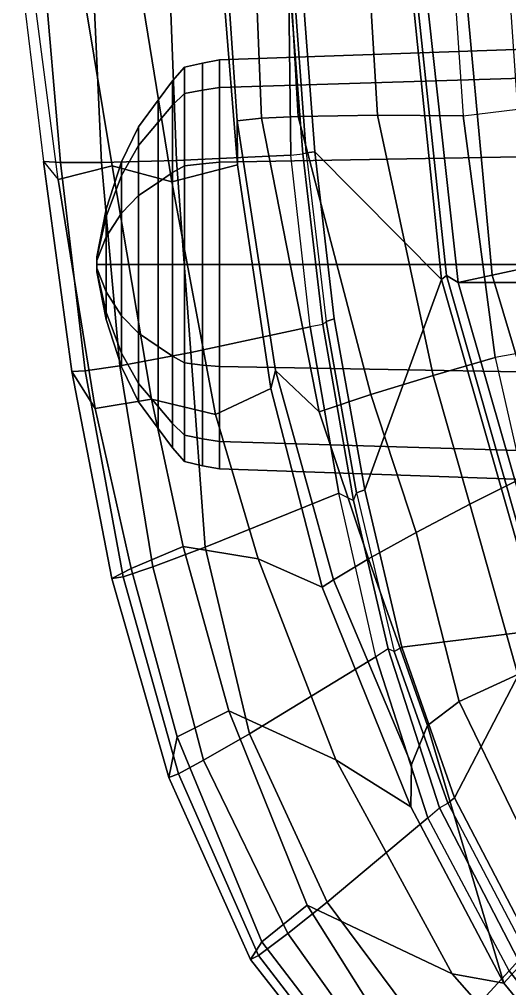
# Model space of a CAD drawing. Extents: x -14.5 to 14.5, y -12.2 to 16.5.
# Drawn here: x -10.478 to -8.597, y -8.819 to -5.105 of the extents above; entities that cross this region are included whole.
import ezdxf

# ---------------------------------------------------------------- set-up
doc = ezdxf.new("R2010")
doc.units = 0
doc.header["$MEASUREMENT"] = 0
doc.layers.add('FABRIC', color=80, linetype='Continuous')
doc.layers.add('SEAT-FRAME', color=253, linetype='Continuous')

msp = doc.modelspace()

# ---------------------------------------------------------------- linework, layer by layer
at = {"layer": 'FABRIC'}
for points in [[(-8.9536, -4.662, 20.0455), (-8.984, -4.7251, 19.9995), (-8.8387, -6.0859, 19.8405), (-8.7938, -6.1124, 19.8711)], [(-8.7938, -6.1124, 19.8711), (8.7938, -6.1124, 19.8711), (8.9536, -4.662, 20.0455), (-8.9536, -4.662, 20.0455)], [(-8.4298, -7.3808, 19.609), (-8.7938, -6.1124, 19.8711), (-8.8387, -6.0859, 19.8405), (-8.455, -7.4302, 19.5631)], [(-8.7938, -6.1124, 19.8711), (-8.4298, -7.3808, 19.609), (8.4298, -7.3808, 19.609), (8.7938, -6.1124, 19.8711)]]:
    msp.add_3dface(points, dxfattribs=at)
at = {"layer": 'SEAT-FRAME'}
for points in [[(-9.6417, -5.4935, 19.9236), (-9.6778, -4.9705, 19.9403), (-9.6055, -4.0797, 19.6767), (-9.5487, -5.4833, 19.671)], [(-9.4085, -5.4771, 19.5159), (-9.5487, -5.4833, 19.671), (-9.6055, -4.0797, 19.6767), (-9.4874, -4.077, 19.5666)], [(-9.4085, -5.4771, 19.5159), (-9.4874, -4.077, 19.5666), (-9.1884, -4.0739, 19.4546), (-9.104, -5.4719, 19.3853)], [(-8.7746, -5.4736, 19.4276), (-9.104, -5.4719, 19.3853), (-9.1884, -4.0739, 19.4546), (-8.8707, -4.0736, 19.5012)], [(-8.7746, -5.4736, 19.4276), (-8.5654, -5.4481, 19.3845), (-8.6612, -4.057, 19.456), (-8.8707, -4.0736, 19.5012)], [(-8.5654, -5.4481, 19.3845), (-8.6612, -4.057, 19.456), (-8.5269, -4.1577, 19.3053), (-8.4436, -4.7618, 19.2228)], [(-8.7938, -6.1124, 19.8711), (-8.6632, -6.0853, 19.8489), (-8.7953, -4.661, 19.9957), (-8.9536, -4.662, 20.0455)], [(-8.7953, -4.661, 19.9957), (-8.6632, -6.0853, 19.8489), (-8.4866, -6.0465, 19.7562), (-8.5943, -4.6566, 19.8456)], [(-8.9982, -4.7246, 20.0389), (-9.3972, -4.902, 20.4388), (-9.3444, -5.6126, 20.3814), (-8.8584, -6.1008, 19.884)], [(-8.9982, -4.7246, 20.0389), (-8.8584, -6.1008, 19.884), (-8.8387, -6.0859, 19.8405), (-8.984, -4.7251, 19.9995)], [(-10.3849, -5.6494, 20.5571), (-10.3284, -5.7186, 20.3612), (-10.4469, -4.8164, 20.7063), (-10.4776, -4.8921, 20.8345)], [(-10.3284, -5.7186, 20.3612), (-10.4469, -4.8164, 20.7063), (-10.2622, -4.816, 20.66), (-10.1222, -5.6663, 20.3634)], [(-9.8928, -5.7274, 20.3761), (-10.1222, -5.6663, 20.3634), (-10.2622, -4.816, 20.66), (-10.0356, -4.8463, 20.6128)], [(-9.6929, -5.0143, 20.1137), (-9.6409, -5.6619, 20.0636), (-9.8928, -5.7274, 20.3761), (-10.0356, -4.8463, 20.6128)], [(-10.3199, -5.6524, 20.7204), (-10.3853, -4.8957, 21.0076), (-10.4776, -4.8921, 20.8345), (-10.3849, -5.6494, 20.5571)], [(-10.1972, -4.9013, 21.043), (-10.3853, -4.8957, 21.0076), (-10.3199, -5.6524, 20.7204), (-10.162, -5.6532, 20.7927)], [(-9.9035, -4.9093, 20.904), (-10.1972, -4.9013, 21.043), (-10.162, -5.6532, 20.7927), (-9.8753, -5.6456, 20.7299)], [(-9.3769, -5.6155, 20.3613), (-9.3444, -5.6126, 20.3814), (-9.3972, -4.902, 20.4388), (-9.4298, -4.9049, 20.4187)], [(-9.9035, -4.9093, 20.904), (-9.8753, -5.6456, 20.7299), (-9.436, -5.6251, 20.4248), (-9.4453, -4.9114, 20.4594)], [(-9.3899, -5.6204, 20.3866), (-9.3769, -5.6155, 20.3613), (-9.4298, -4.9049, 20.4187), (-9.4453, -4.9114, 20.4594)], [(-9.436, -5.6251, 20.4248), (-9.3899, -5.6204, 20.3866), (-9.4453, -4.9114, 20.4594), (-9.436, -5.6251, 20.4248)], [(-9.6409, -5.6619, 20.0636), (-9.6929, -5.0143, 20.1137), (-9.6778, -4.9705, 19.9403), (-9.6417, -5.4935, 19.9236)], [(-9.71, -5.2601, 13.1008), (-9.71, -5.365, 13.4924), (-7.8417, -5.3085, 13.5251), (-7.8417, -5.1948, 13.1008)], [(-9.71, -5.365, 12.7092), (-9.71, -5.2601, 13.1008), (-7.8417, -5.1948, 13.1008), (-7.8417, -5.3085, 12.6766)], [(-9.844, -5.3891, 13.4785), (-9.7754, -5.3752, 13.4865), (-9.7754, -5.2719, 13.1008), (-9.844, -5.2879, 13.1008)], [(-9.844, -5.2879, 13.1008), (-9.7754, -5.2719, 13.1008), (-9.7754, -5.3752, 12.7151), (-9.844, -5.3891, 12.7232)], [(-9.7754, -5.3752, 13.4865), (-9.71, -5.365, 13.4924), (-9.71, -5.2601, 13.1008), (-9.7754, -5.2719, 13.1008)], [(-9.7754, -5.2719, 13.1008), (-9.71, -5.2601, 13.1008), (-9.71, -5.365, 12.7092), (-9.7754, -5.3752, 12.7151)], [(-9.8904, -5.4339, 13.4526), (-9.844, -5.3891, 13.4785), (-9.844, -5.2879, 13.1008), (-9.8904, -5.3396, 13.1008)], [(-9.8904, -5.3396, 13.1008), (-9.844, -5.2879, 13.1008), (-9.844, -5.3891, 12.7232), (-9.8904, -5.4339, 12.749)], [(-9.71, -5.365, 13.4924), (-9.71, -5.6517, 13.7791), (-7.8417, -5.619, 13.8356), (-7.8417, -5.3085, 13.5251)], [(-9.71, -5.6517, 12.4226), (-9.71, -5.365, 12.7092), (-7.8417, -5.3085, 12.6766), (-7.8417, -5.619, 12.3661)], [(-9.9453, -5.499, 13.4151), (-9.8904, -5.4339, 13.4526), (-9.8904, -5.3396, 13.1008), (-9.9453, -5.4147, 13.1008)], [(-9.9453, -5.4147, 13.1008), (-9.8904, -5.3396, 13.1008), (-9.8904, -5.4339, 12.749), (-9.9453, -5.499, 12.7866)], [(-9.844, -5.6656, 13.755), (-9.7754, -5.6576, 13.7689), (-9.7754, -5.3752, 13.4865), (-9.844, -5.3891, 13.4785)], [(-9.844, -5.3891, 12.7232), (-9.7754, -5.3752, 12.7151), (-9.7754, -5.6576, 12.4328), (-9.844, -5.6656, 12.4467)], [(-9.7754, -5.6576, 13.7689), (-9.71, -5.6517, 13.7791), (-9.71, -5.365, 13.4924), (-9.7754, -5.3752, 13.4865)], [(-9.7754, -5.3752, 12.7151), (-9.71, -5.365, 12.7092), (-9.71, -5.6517, 12.4226), (-9.7754, -5.6576, 12.4328)], [(-10.0205, -5.5873, 13.3641), (-9.9453, -5.499, 13.4151), (-9.9453, -5.4147, 13.1008), (-10.0205, -5.5168, 13.1008)], [(-10.0205, -5.5168, 13.1008), (-9.9453, -5.4147, 13.1008), (-9.9453, -5.499, 12.7866), (-10.0205, -5.5873, 12.8376)], [(-9.8904, -5.6915, 13.7102), (-9.844, -5.6656, 13.755), (-9.844, -5.3891, 13.4785), (-9.8904, -5.4339, 13.4526)], [(-9.8904, -5.4339, 12.749), (-9.844, -5.3891, 12.7232), (-9.844, -5.6656, 12.4467), (-9.8904, -5.6915, 12.4915)], [(-9.9453, -5.729, 13.6452), (-9.8904, -5.6915, 13.7102), (-9.8904, -5.4339, 13.4526), (-9.9453, -5.499, 13.4151)], [(-9.9453, -5.499, 12.7866), (-9.8904, -5.4339, 12.749), (-9.8904, -5.6915, 12.4915), (-9.9453, -5.729, 12.5565)], [(-8.5654, -5.4481, 19.3845), (-8.4447, -6.3628, 19.2576), (-8.6525, -6.4007, 19.2994), (-8.7746, -5.4736, 19.4276)], [(-9.3271, -6.6078, 19.4423), (-9.4952, -6.4502, 19.7253), (-9.6417, -5.4935, 19.9236), (-9.5487, -5.4833, 19.671)], [(-9.6409, -5.6619, 20.0636), (-9.6417, -5.4935, 19.9236), (-9.4952, -6.4502, 19.7253), (-9.5125, -6.5185, 19.8354)], [(-9.3271, -6.6078, 19.4423), (-9.5487, -5.4833, 19.671), (-9.4085, -5.4771, 19.5159), (-9.1289, -6.542, 19.2955)], [(-8.8906, -6.4688, 19.2452), (-9.1289, -6.542, 19.2955), (-9.4085, -5.4771, 19.5159), (-9.104, -5.4719, 19.3853)], [(-8.8906, -6.4688, 19.2452), (-9.104, -5.4719, 19.3853), (-8.7746, -5.4736, 19.4276), (-8.6525, -6.4007, 19.2994)], [(-10.0859, -5.7028, 13.2974), (-10.0205, -5.5873, 13.3641), (-10.0205, -5.5168, 13.1008), (-10.0859, -5.6501, 13.1008)], [(-10.0859, -5.6501, 13.1008), (-10.0205, -5.5168, 13.1008), (-10.0205, -5.5873, 12.8376), (-10.0859, -5.7028, 12.9042)], [(-10.0205, -5.78, 13.5568), (-9.9453, -5.729, 13.6452), (-9.9453, -5.499, 13.4151), (-10.0205, -5.5873, 13.3641)], [(-10.0205, -5.5873, 12.8376), (-9.9453, -5.499, 12.7866), (-9.9453, -5.729, 12.5565), (-10.0205, -5.78, 12.6449)], [(-10.0859, -5.8467, 13.4414), (-10.0205, -5.78, 13.5568), (-10.0205, -5.5873, 13.3641), (-10.0859, -5.7028, 13.2974)], [(-10.0859, -5.7028, 12.9042), (-10.0205, -5.5873, 12.8376), (-10.0205, -5.78, 12.6449), (-10.0859, -5.8467, 12.7603)], [(-9.8753, -5.6456, 20.7299), (-9.8199, -6.3804, 20.5005), (-9.3616, -6.2828, 20.3077), (-9.436, -5.6251, 20.4248)], [(-9.71, -5.6517, 13.7791), (-9.71, -6.0433, 13.884), (-7.8417, -6.0433, 13.9493), (-7.8417, -5.619, 13.8356)], [(-9.71, -6.0433, 12.3176), (-9.71, -5.6517, 12.4226), (-7.8417, -5.619, 12.3661), (-7.8417, -6.0433, 12.2524)], [(-9.314, -6.2734, 20.276), (-9.3616, -6.2828, 20.3077), (-9.436, -5.6251, 20.4248), (-9.3899, -5.6204, 20.3866)], [(-9.301, -6.2624, 20.2508), (-9.314, -6.2734, 20.276), (-9.3899, -5.6204, 20.3866), (-9.3769, -5.6155, 20.3613)], [(-9.3769, -5.6155, 20.3613), (-9.301, -6.2624, 20.2508), (-9.2697, -6.2526, 20.2707), (-9.3444, -5.6126, 20.3814)], [(-9.3444, -5.6126, 20.3814), (-9.2697, -6.2526, 20.2707), (-9.1529, -6.9074, 20.1034), (-8.8584, -6.1008, 19.884)], [(-10.3199, -5.6524, 20.7204), (-10.3849, -5.6494, 20.5571), (-10.2759, -6.4539, 20.2275), (-10.2258, -6.4508, 20.3879)], [(-10.1865, -6.5955, 19.9908), (-10.2759, -6.4539, 20.2275), (-10.3849, -5.6494, 20.5571), (-10.3284, -5.7186, 20.3612)], [(-10.3284, -5.7186, 20.3612), (-10.1222, -5.6663, 20.3634), (-9.9705, -6.5598, 20.0215), (-10.1865, -6.5955, 19.9908)], [(-10.0926, -6.4316, 20.4861), (-10.162, -5.6532, 20.7927), (-10.3199, -5.6524, 20.7204), (-10.2258, -6.4508, 20.3879)], [(-9.8753, -5.6456, 20.7299), (-10.162, -5.6532, 20.7927), (-10.0926, -6.4316, 20.4861), (-9.8199, -6.3804, 20.5005)], [(-10.1447, -5.8604, 13.2064), (-10.0859, -5.7028, 13.2974), (-10.0859, -5.6501, 13.1008), (-10.1447, -5.8321, 13.1008)], [(-10.1447, -5.8321, 13.1008), (-10.0859, -5.6501, 13.1008), (-10.0859, -5.7028, 12.9042), (-10.1447, -5.8604, 12.9952)], [(-9.8928, -5.7274, 20.3761), (-9.7246, -6.6191, 20.0661), (-9.9705, -6.5598, 20.0215), (-10.1222, -5.6663, 20.3634)], [(-9.5125, -6.5185, 19.8354), (-9.7246, -6.6191, 20.0661), (-9.8928, -5.7274, 20.3761), (-9.6409, -5.6619, 20.0636)], [(-9.8904, -6.0433, 13.8045), (-9.844, -6.0433, 13.8562), (-9.844, -5.6656, 13.755), (-9.8904, -5.6915, 13.7102)], [(-9.8904, -5.6915, 12.4915), (-9.844, -5.6656, 12.4467), (-9.844, -6.0433, 12.3455), (-9.8904, -6.0433, 12.3972)], [(-9.844, -6.0433, 13.8562), (-9.7754, -6.0433, 13.8722), (-9.7754, -5.6576, 13.7689), (-9.844, -5.6656, 13.755)], [(-9.844, -5.6656, 12.4467), (-9.7754, -5.6576, 12.4328), (-9.7754, -6.0433, 12.3294), (-9.844, -6.0433, 12.3455)], [(-9.7754, -6.0433, 13.8722), (-9.71, -6.0433, 13.884), (-9.71, -5.6517, 13.7791), (-9.7754, -5.6576, 13.7689)], [(-9.7754, -5.6576, 12.4328), (-9.71, -5.6517, 12.4226), (-9.71, -6.0433, 12.3176), (-9.7754, -6.0433, 12.3294)], [(-10.1447, -5.9377, 13.2837), (-10.0859, -5.8467, 13.4414), (-10.0859, -5.7028, 13.2974), (-10.1447, -5.8604, 13.2064)], [(-10.1447, -5.8604, 12.9952), (-10.0859, -5.7028, 12.9042), (-10.0859, -5.8467, 12.7603), (-10.1447, -5.9377, 12.9179)], [(-9.9453, -6.0433, 13.7294), (-9.8904, -6.0433, 13.8045), (-9.8904, -5.6915, 13.7102), (-9.9453, -5.729, 13.6452)], [(-9.9453, -5.729, 12.5565), (-9.8904, -5.6915, 12.4915), (-9.8904, -6.0433, 12.3972), (-9.9453, -6.0433, 12.4723)], [(-10.0205, -6.0433, 13.6273), (-9.9453, -6.0433, 13.7294), (-9.9453, -5.729, 13.6452), (-10.0205, -5.78, 13.5568)], [(-10.0205, -5.78, 12.6449), (-9.9453, -5.729, 12.5565), (-9.9453, -6.0433, 12.4723), (-10.0205, -6.0433, 12.5744)], [(-10.0859, -6.0433, 13.494), (-10.0205, -6.0433, 13.6273), (-10.0205, -5.78, 13.5568), (-10.0859, -5.8467, 13.4414)], [(-10.0859, -5.8467, 12.7603), (-10.0205, -5.78, 12.6449), (-10.0205, -6.0433, 12.5744), (-10.0859, -6.0433, 12.7076)], [(-10.1807, -6.018, 13.1154), (-10.1447, -5.8604, 13.2064), (-10.1447, -5.8321, 13.1008), (-10.1807, -6.0141, 13.1008)], [(-10.1807, -6.0141, 13.1008), (-10.1447, -5.8321, 13.1008), (-10.1447, -5.8604, 12.9952), (-10.1807, -6.018, 13.0863)], [(-10.1807, -6.0287, 13.1261), (-10.1447, -5.9377, 13.2837), (-10.1447, -5.8604, 13.2064), (-10.1807, -6.018, 13.1154)], [(-10.1807, -6.018, 13.0863), (-10.1447, -5.8604, 12.9952), (-10.1447, -5.9377, 12.9179), (-10.1807, -6.0287, 13.0756)], [(-10.1447, -6.0433, 13.312), (-10.0859, -6.0433, 13.494), (-10.0859, -5.8467, 13.4414), (-10.1447, -5.9377, 13.2837)], [(-10.1447, -5.9377, 12.9179), (-10.0859, -5.8467, 12.7603), (-10.0859, -6.0433, 12.7076), (-10.1447, -6.0433, 12.8896)], [(-10.1807, -6.0433, 13.13), (-10.1447, -6.0433, 13.312), (-10.1447, -5.9377, 13.2837), (-10.1807, -6.0287, 13.1261)], [(-10.1807, -6.0287, 13.0756), (-10.1447, -5.9377, 12.9179), (-10.1447, -6.0433, 12.8896), (-10.1807, -6.0433, 13.0717)], [(-10.1807, -6.018, 13.0863), (-10.1807, -6.0724, 13.1008), (-10.1807, -6.0685, 13.1154), (-10.1807, -6.0141, 13.1008)], [(-10.1807, -6.018, 13.1154), (-10.1807, -6.0141, 13.1008), (-10.1807, -6.0685, 13.1154), (-10.1807, -6.0578, 13.1261)], [(-10.1807, -6.018, 13.0863), (-10.1807, -6.0287, 13.0756), (-10.1807, -6.0685, 13.0863), (-10.1807, -6.0724, 13.1008)], [(-10.1807, -6.018, 13.1154), (-10.1807, -6.0578, 13.1261), (-10.1807, -6.0433, 13.13), (-10.1807, -6.0287, 13.1261)], [(-10.1807, -6.0433, 13.0717), (-10.1807, -6.0578, 13.0756), (-10.1807, -6.0685, 13.0863), (-10.1807, -6.0287, 13.0756)], [(-10.1807, -6.0578, 13.1261), (-10.1447, -6.1489, 13.2837), (-10.1447, -6.0433, 13.312), (-10.1807, -6.0433, 13.13)], [(-10.1807, -6.0433, 13.0717), (-10.1447, -6.0433, 12.8896), (-10.1447, -6.1489, 12.9179), (-10.1807, -6.0578, 13.0756)], [(-10.1447, -6.1489, 13.2837), (-10.0859, -6.2399, 13.4414), (-10.0859, -6.0433, 13.494), (-10.1447, -6.0433, 13.312)], [(-10.1447, -6.0433, 12.8896), (-10.0859, -6.0433, 12.7076), (-10.0859, -6.2399, 12.7603), (-10.1447, -6.1489, 12.9179)], [(-10.0859, -6.2399, 13.4414), (-10.0205, -6.3065, 13.5568), (-10.0205, -6.0433, 13.6273), (-10.0859, -6.0433, 13.494)], [(-10.0859, -6.0433, 12.7076), (-10.0205, -6.0433, 12.5744), (-10.0205, -6.3065, 12.6449), (-10.0859, -6.2399, 12.7603)], [(-10.0205, -6.3065, 13.5568), (-9.9453, -6.3575, 13.6452), (-9.9453, -6.0433, 13.7294), (-10.0205, -6.0433, 13.6273)], [(-10.0205, -6.0433, 12.5744), (-9.9453, -6.0433, 12.4723), (-9.9453, -6.3575, 12.5565), (-10.0205, -6.3065, 12.6449)], [(-9.9453, -6.3575, 13.6452), (-9.8904, -6.3951, 13.7102), (-9.8904, -6.0433, 13.8045), (-9.9453, -6.0433, 13.7294)], [(-9.9453, -6.0433, 12.4723), (-9.8904, -6.0433, 12.3972), (-9.8904, -6.3951, 12.4915), (-9.9453, -6.3575, 12.5565)], [(-9.8904, -6.3951, 13.7102), (-9.844, -6.4209, 13.755), (-9.844, -6.0433, 13.8562), (-9.8904, -6.0433, 13.8045)], [(-9.8904, -6.0433, 12.3972), (-9.844, -6.0433, 12.3455), (-9.844, -6.4209, 12.4467), (-9.8904, -6.3951, 12.4915)], [(-9.844, -6.4209, 13.755), (-9.7754, -6.429, 13.7689), (-9.7754, -6.0433, 13.8722), (-9.844, -6.0433, 13.8562)], [(-9.844, -6.0433, 12.3455), (-9.7754, -6.0433, 12.3294), (-9.7754, -6.429, 12.4328), (-9.844, -6.4209, 12.4467)], [(-9.7754, -6.429, 13.7689), (-9.71, -6.4349, 13.7791), (-9.71, -6.0433, 13.884), (-9.7754, -6.0433, 13.8722)], [(-9.7754, -6.0433, 12.3294), (-9.71, -6.0433, 12.3176), (-9.71, -6.4349, 12.4226), (-9.7754, -6.429, 12.4328)], [(-9.71, -6.0433, 13.884), (-9.71, -6.4349, 13.7791), (-7.8417, -6.4675, 13.8356), (-7.8417, -6.0433, 13.9493)], [(-9.71, -6.4349, 12.4226), (-9.71, -6.0433, 12.3176), (-7.8417, -6.0433, 12.2524), (-7.8417, -6.4675, 12.3661)], [(-8.3032, -7.2887, 19.5853), (-8.1367, -7.1634, 19.4731), (-8.4866, -6.0465, 19.7562), (-8.6632, -6.0853, 19.8489)], [(-10.1807, -6.0685, 13.1154), (-10.1447, -6.2262, 13.2064), (-10.1447, -6.1489, 13.2837), (-10.1807, -6.0578, 13.1261)], [(-10.1807, -6.0578, 13.0756), (-10.1447, -6.1489, 12.9179), (-10.1447, -6.2262, 12.9952), (-10.1807, -6.0685, 13.0863)], [(-10.1807, -6.0724, 13.1008), (-10.1447, -6.2545, 13.1008), (-10.1447, -6.2262, 13.2064), (-10.1807, -6.0685, 13.1154)], [(-10.1807, -6.0685, 13.0863), (-10.1447, -6.2262, 12.9952), (-10.1447, -6.2545, 13.1008), (-10.1807, -6.0724, 13.1008)], [(-8.8584, -6.1008, 19.884), (-8.4728, -7.4437, 19.6039), (-8.455, -7.4302, 19.5631), (-8.8387, -6.0859, 19.8405)], [(-8.7938, -6.1124, 19.8711), (-8.4298, -7.3808, 19.609), (-8.3032, -7.2887, 19.5853), (-8.6632, -6.0853, 19.8489)], [(-8.8584, -6.1008, 19.884), (-9.1529, -6.9074, 20.1034), (-9.0108, -7.5105, 19.9049), (-8.4728, -7.4437, 19.6039)], [(-10.1447, -6.2262, 13.2064), (-10.0859, -6.3838, 13.2974), (-10.0859, -6.2399, 13.4414), (-10.1447, -6.1489, 13.2837)], [(-10.1447, -6.1489, 12.9179), (-10.0859, -6.2399, 12.7603), (-10.0859, -6.3838, 12.9042), (-10.1447, -6.2262, 12.9952)], [(-10.1447, -6.2545, 13.1008), (-10.0859, -6.4365, 13.1008), (-10.0859, -6.3838, 13.2974), (-10.1447, -6.2262, 13.2064)], [(-10.1447, -6.2262, 12.9952), (-10.0859, -6.3838, 12.9042), (-10.0859, -6.4365, 13.1008), (-10.1447, -6.2545, 13.1008)], [(-10.0859, -6.3838, 13.2974), (-10.0205, -6.4992, 13.3641), (-10.0205, -6.3065, 13.5568), (-10.0859, -6.2399, 13.4414)], [(-10.0859, -6.2399, 12.7603), (-10.0205, -6.3065, 12.6449), (-10.0205, -6.4992, 12.8376), (-10.0859, -6.3838, 12.9042)], [(-9.2524, -6.9202, 20.1441), (-9.1955, -6.9481, 20.1057), (-9.314, -6.2734, 20.276), (-9.3616, -6.2828, 20.3077)], [(-9.1955, -6.9481, 20.1057), (-9.1838, -6.9188, 20.0835), (-9.301, -6.2624, 20.2508), (-9.314, -6.2734, 20.276)], [(-9.1838, -6.9188, 20.0835), (-9.1529, -6.9074, 20.1034), (-9.2697, -6.2526, 20.2707), (-9.301, -6.2624, 20.2508)], [(-10.0205, -6.4992, 13.3641), (-9.9453, -6.5876, 13.4151), (-9.9453, -6.3575, 13.6452), (-10.0205, -6.3065, 13.5568)], [(-10.0205, -6.3065, 12.6449), (-9.9453, -6.3575, 12.5565), (-9.9453, -6.5876, 12.7866), (-10.0205, -6.4992, 12.8376)], [(-9.8199, -6.3804, 20.5005), (-9.7654, -7.1266, 20.2191), (-9.2524, -6.9202, 20.1441), (-9.3616, -6.2828, 20.3077)], [(-9.8199, -6.3804, 20.5005), (-10.0926, -6.4316, 20.4861), (-9.9652, -7.2018, 20.1459), (-9.7654, -7.1266, 20.2191)], [(-10.0859, -6.4365, 13.1008), (-10.0205, -6.5697, 13.1008), (-10.0205, -6.4992, 13.3641), (-10.0859, -6.3838, 13.2974)], [(-10.0859, -6.3838, 12.9042), (-10.0205, -6.4992, 12.8376), (-10.0205, -6.5697, 13.1008), (-10.0859, -6.4365, 13.1008)], [(-9.9453, -6.5876, 13.4151), (-9.8904, -6.6526, 13.4526), (-9.8904, -6.3951, 13.7102), (-9.9453, -6.3575, 13.6452)], [(-9.9453, -6.3575, 12.5565), (-9.8904, -6.3951, 12.4915), (-9.8904, -6.6526, 12.749), (-9.9453, -6.5876, 12.7866)], [(-8.5471, -6.861, 19.2079), (-8.3377, -6.7925, 19.1621), (-8.4447, -6.3628, 19.2576), (-8.6525, -6.4007, 19.2994)], [(-9.8904, -6.6526, 13.4526), (-9.844, -6.6974, 13.4785), (-9.844, -6.4209, 13.755), (-9.8904, -6.3951, 13.7102)], [(-9.8904, -6.3951, 12.4915), (-9.844, -6.4209, 12.4467), (-9.844, -6.6974, 12.7232), (-9.8904, -6.6526, 12.749)], [(-9.844, -6.6974, 13.4785), (-9.7754, -6.7113, 13.4865), (-9.7754, -6.429, 13.7689), (-9.844, -6.4209, 13.755)], [(-9.844, -6.4209, 12.4467), (-9.7754, -6.429, 12.4328), (-9.7754, -6.7113, 12.7151), (-9.844, -6.6974, 12.7232)], [(-8.8906, -6.4688, 19.2452), (-8.6525, -6.4007, 19.2994), (-8.5471, -6.861, 19.2079), (-8.7496, -6.9626, 19.1438)], [(-10.079, -7.2409, 20.0283), (-10.2258, -6.4508, 20.3879), (-10.2759, -6.4539, 20.2275), (-10.1224, -7.2473, 19.8659)], [(-10.1865, -6.5955, 19.9908), (-10.0493, -7.2086, 19.701), (-10.1224, -7.2473, 19.8659), (-10.2759, -6.4539, 20.2275)], [(-10.0926, -6.4316, 20.4861), (-10.2258, -6.4508, 20.3879), (-10.079, -7.2409, 20.0283), (-9.9652, -7.2018, 20.1459)], [(-9.7754, -6.7113, 13.4865), (-9.71, -6.7215, 13.4924), (-9.71, -6.4349, 13.7791), (-9.7754, -6.429, 13.7689)], [(-9.7754, -6.429, 12.4328), (-9.71, -6.4349, 12.4226), (-9.71, -6.7215, 12.7092), (-9.7754, -6.7113, 12.7151)], [(-9.71, -6.4349, 13.7791), (-9.71, -6.7215, 13.4924), (-7.8417, -6.778, 13.5251), (-7.8417, -6.4675, 13.8356)], [(-9.71, -6.7215, 12.7092), (-9.71, -6.4349, 12.4226), (-7.8417, -6.4675, 12.3661), (-7.8417, -6.778, 12.6766)], [(-9.3155, -7.2799, 19.5503), (-9.5125, -6.5185, 19.8354), (-9.4952, -6.4502, 19.7253), (-9.2729, -7.2518, 19.4433)], [(-9.1382, -7.1718, 19.2686), (-9.2729, -7.2518, 19.4433), (-9.4952, -6.4502, 19.7253), (-9.3271, -6.6078, 19.4423)], [(-10.0205, -6.5697, 13.1008), (-9.9453, -6.6718, 13.1008), (-9.9453, -6.5876, 13.4151), (-10.0205, -6.4992, 13.3641)], [(-10.0205, -6.4992, 12.8376), (-9.9453, -6.5876, 12.7866), (-9.9453, -6.6718, 13.1008), (-10.0205, -6.5697, 13.1008)], [(-8.8906, -6.4688, 19.2452), (-8.7496, -6.9626, 19.1438), (-8.9554, -7.0709, 19.1651), (-9.1289, -6.542, 19.2955)], [(-9.5125, -6.5185, 19.8354), (-9.3155, -7.2799, 19.5503), (-9.5616, -7.1711, 19.809), (-9.7246, -6.6191, 20.0661)], [(-9.9705, -6.5598, 20.0215), (-9.8492, -7.1249, 19.7679), (-10.0493, -7.2086, 19.701), (-10.1865, -6.5955, 19.9908)], [(-9.5616, -7.1711, 19.809), (-9.8492, -7.1249, 19.7679), (-9.9705, -6.5598, 20.0215), (-9.7246, -6.6191, 20.0661)], [(-8.9554, -7.0709, 19.1651), (-9.1382, -7.1718, 19.2686), (-9.3271, -6.6078, 19.4423), (-9.1289, -6.542, 19.2955)], [(-9.9453, -6.6718, 13.1008), (-9.8904, -6.7469, 13.1008), (-9.8904, -6.6526, 13.4526), (-9.9453, -6.5876, 13.4151)], [(-9.9453, -6.5876, 12.7866), (-9.8904, -6.6526, 12.749), (-9.8904, -6.7469, 13.1008), (-9.9453, -6.6718, 13.1008)], [(-9.8904, -6.7469, 13.1008), (-9.844, -6.7986, 13.1008), (-9.844, -6.6974, 13.4785), (-9.8904, -6.6526, 13.4526)], [(-9.8904, -6.6526, 12.749), (-9.844, -6.6974, 12.7232), (-9.844, -6.7986, 13.1008), (-9.8904, -6.7469, 13.1008)], [(-9.844, -6.7986, 13.1008), (-9.7754, -6.8147, 13.1008), (-9.7754, -6.7113, 13.4865), (-9.844, -6.6974, 13.4785)], [(-9.844, -6.6974, 12.7232), (-9.7754, -6.7113, 12.7151), (-9.7754, -6.8147, 13.1008), (-9.844, -6.7986, 13.1008)], [(-9.7754, -6.8147, 13.1008), (-9.71, -6.8265, 13.1008), (-9.71, -6.7215, 13.4924), (-9.7754, -6.7113, 13.4865)], [(-9.7754, -6.7113, 12.7151), (-9.71, -6.7215, 12.7092), (-9.71, -6.8265, 13.1008), (-9.7754, -6.8147, 13.1008)], [(-9.71, -6.7215, 13.4924), (-9.71, -6.8265, 13.1008), (-7.8417, -6.8917, 13.1008), (-7.8417, -6.778, 13.5251)], [(-9.71, -6.8265, 13.1008), (-9.71, -6.7215, 12.7092), (-7.8417, -6.778, 12.6766), (-7.8417, -6.8917, 13.1008)], [(-8.5652, -7.6145, 18.9916), (-8.7496, -6.9626, 19.1438), (-8.5471, -6.861, 19.2079), (-8.3601, -7.3867, 19.087)], [(-9.1838, -6.9188, 20.0835), (-9.0397, -7.5263, 19.8852), (-9.0108, -7.5105, 19.9049), (-9.1529, -6.9074, 20.1034)], [(-9.7654, -7.1266, 20.2191), (-9.595, -7.8421, 19.8975), (-9.1104, -7.547, 19.9381), (-9.2524, -6.9202, 20.1441)], [(-9.0624, -7.5167, 19.9212), (-9.1104, -7.547, 19.9381), (-9.2524, -6.9202, 20.1441), (-9.1955, -6.9481, 20.1057)], [(-9.0397, -7.5263, 19.8852), (-9.0624, -7.5167, 19.9212), (-9.1955, -6.9481, 20.1057), (-9.1838, -6.9188, 20.0835)], [(-8.5652, -7.6145, 18.9916), (-8.791, -7.7181, 19.0027), (-8.9554, -7.0709, 19.1651), (-8.7496, -6.9626, 19.1438)], [(-8.9554, -7.0709, 19.1651), (-8.791, -7.7181, 19.0027), (-8.9125, -7.8101, 19.0645), (-9.1382, -7.1718, 19.2686)], [(-10.0493, -7.2086, 19.701), (-9.8492, -7.1249, 19.7679), (-9.6737, -7.7542, 19.4515), (-9.8727, -7.8541, 19.3687)], [(-9.7654, -7.1266, 20.2191), (-9.9652, -7.2018, 20.1459), (-9.7707, -7.9435, 19.7844), (-9.595, -7.8421, 19.8975)], [(-9.5616, -7.1711, 19.809), (-9.263, -7.9414, 19.4005), (-9.6737, -7.7542, 19.4515), (-9.8492, -7.1249, 19.7679)], [(-9.7707, -7.9435, 19.7844), (-9.9652, -7.2018, 20.1459), (-10.079, -7.2409, 20.0283), (-9.8672, -7.9959, 19.6505)], [(-8.9753, -8.1224, 19.1407), (-9.263, -7.9414, 19.4005), (-9.5616, -7.1711, 19.809), (-9.3155, -7.2799, 19.5503)], [(-9.1382, -7.1718, 19.2686), (-8.9125, -7.8101, 19.0645), (-8.9727, -7.9603, 19.1206), (-9.2729, -7.2518, 19.4433)], [(-9.8727, -7.8541, 19.3687), (-9.9042, -8.0091, 19.4811), (-10.1224, -7.2473, 19.8659), (-10.0493, -7.2086, 19.701)], [(-10.079, -7.2409, 20.0283), (-10.1224, -7.2473, 19.8659), (-9.9042, -8.0091, 19.4811), (-9.8672, -7.9959, 19.6505)], [(-9.3155, -7.2799, 19.5503), (-9.2729, -7.2518, 19.4433), (-8.9727, -7.9603, 19.1206), (-8.9753, -8.1224, 19.1407)], [(-8.4728, -7.4437, 19.6039), (-9.0108, -7.5105, 19.9049), (-8.8083, -8.0877, 19.6864)], [(-8.4728, -7.4437, 19.6039), (-8.8083, -8.0877, 19.6864), (-8.5128, -8.6532, 19.4262), (-8.1859, -8.1068, 19.4199)], [(-8.9106, -8.1639, 19.6967), (-8.8663, -8.1261, 19.6911), (-9.0624, -7.5167, 19.9212), (-9.1104, -7.547, 19.9381)], [(-8.8663, -8.1261, 19.6911), (-8.8341, -8.1083, 19.6668), (-9.0397, -7.5263, 19.8852), (-9.0624, -7.5167, 19.9212)], [(-8.8341, -8.1083, 19.6668), (-8.8083, -8.0877, 19.6864), (-9.0108, -7.5105, 19.9049), (-9.0397, -7.5263, 19.8852)], [(-9.595, -7.8421, 19.8975), (-9.2968, -8.4871, 19.5784), (-8.9106, -8.1639, 19.6967), (-9.1104, -7.547, 19.9381)], [(-8.5652, -7.6145, 18.9916), (-8.2242, -8.3714, 18.7345), (-8.3888, -8.5464, 18.707), (-8.791, -7.7181, 19.0027)], [(-8.9125, -7.8101, 19.0645), (-8.791, -7.7181, 19.0027), (-8.3888, -8.5464, 18.707), (-8.6184, -8.7975, 18.81)], [(-9.5469, -8.6392, 18.9308), (-9.8727, -7.8541, 19.3687), (-9.6737, -7.7542, 19.4515), (-9.3741, -8.4983, 19.0333)], [(-9.263, -7.9414, 19.4005), (-8.8169, -8.7624, 18.9169), (-9.3741, -8.4983, 19.0333), (-9.6737, -7.7542, 19.4515)], [(-8.9125, -7.8101, 19.0645), (-8.6184, -8.7975, 18.81), (-8.9753, -8.1224, 19.1407), (-8.9727, -7.9603, 19.1206)], [(-9.8727, -7.8541, 19.3687), (-9.5469, -8.6392, 18.9308), (-9.5903, -8.7073, 19.0935), (-9.9042, -8.0091, 19.4811)], [(-9.595, -7.8421, 19.8975), (-9.7707, -7.9435, 19.7844), (-9.4473, -8.6077, 19.4478), (-9.2968, -8.4871, 19.5784)], [(-9.7707, -7.9435, 19.7844), (-9.8672, -7.9959, 19.6505), (-9.5598, -8.6922, 19.2642), (-9.4473, -8.6077, 19.4478)], [(-8.8169, -8.7624, 18.9169), (-9.263, -7.9414, 19.4005), (-8.9753, -8.1224, 19.1407), (-8.6184, -8.7975, 18.81)], [(-9.5598, -8.6922, 19.2642), (-9.8672, -7.9959, 19.6505), (-9.9042, -8.0091, 19.4811), (-9.5903, -8.7073, 19.0935)], [(-8.8341, -8.1083, 19.6668), (-8.5352, -8.6775, 19.4068), (-8.5128, -8.6532, 19.4262), (-8.8083, -8.0877, 19.6864)], [(-8.5623, -8.7104, 19.4287), (-8.5992, -8.751, 19.4238), (-8.9106, -8.1639, 19.6967), (-8.8663, -8.1261, 19.6911)], [(-8.5352, -8.6775, 19.4068), (-8.5623, -8.7104, 19.4287), (-8.8663, -8.1261, 19.6911), (-8.8341, -8.1083, 19.6668)], [(-9.2968, -8.4871, 19.5784), (-8.8762, -9.0516, 19.2675), (-8.5992, -8.751, 19.4238), (-8.9106, -8.1639, 19.6967)], [(-9.5469, -8.6392, 18.9308), (-9.3741, -8.4983, 19.0333), (-8.99, -9.1078, 18.606), (-9.094, -9.2314, 18.5874)], [(-9.2968, -8.4871, 19.5784), (-9.4473, -8.6077, 19.4478), (-9.0218, -9.2041, 19.0891), (-8.8762, -9.0516, 19.2675)], [(-8.3665, -9.2725, 18.5649), (-8.99, -9.1078, 18.606), (-9.3741, -8.4983, 19.0333), (-8.8169, -8.7624, 18.9169)], [(-8.3888, -8.5464, 18.707), (-8.072, -8.9379, 18.5278), (-8.2758, -9.2144, 18.5516), (-8.6184, -8.7975, 18.81)], [(-9.0218, -9.2041, 19.0891), (-9.4473, -8.6077, 19.4478), (-9.5598, -8.6922, 19.2642), (-9.1047, -9.2832, 18.9016)], [(-9.094, -9.2314, 18.5874), (-9.1279, -9.2974, 18.7377), (-9.5903, -8.7073, 19.0935), (-9.5469, -8.6392, 18.9308)], [(-9.5598, -8.6922, 19.2642), (-9.5903, -8.7073, 19.0935), (-9.1279, -9.2974, 18.7377), (-9.1047, -9.2832, 18.9016)], [(-8.1789, -9.2822, 19.1385), (-8.1505, -9.2412, 19.1529), (-8.5623, -8.7104, 19.4287), (-8.5992, -8.751, 19.4238)], [(-8.1789, -9.2822, 19.1385), (-8.5992, -8.751, 19.4238), (-8.8762, -9.0516, 19.2675), (-8.3806, -9.5704, 18.93)], [(-8.2758, -9.2144, 18.5516), (-8.3665, -9.2725, 18.5649), (-8.8169, -8.7624, 18.9169), (-8.6184, -8.7975, 18.81)]]:
    msp.add_3dface(points, dxfattribs=at)

doc.saveas('drawing.dxf')
